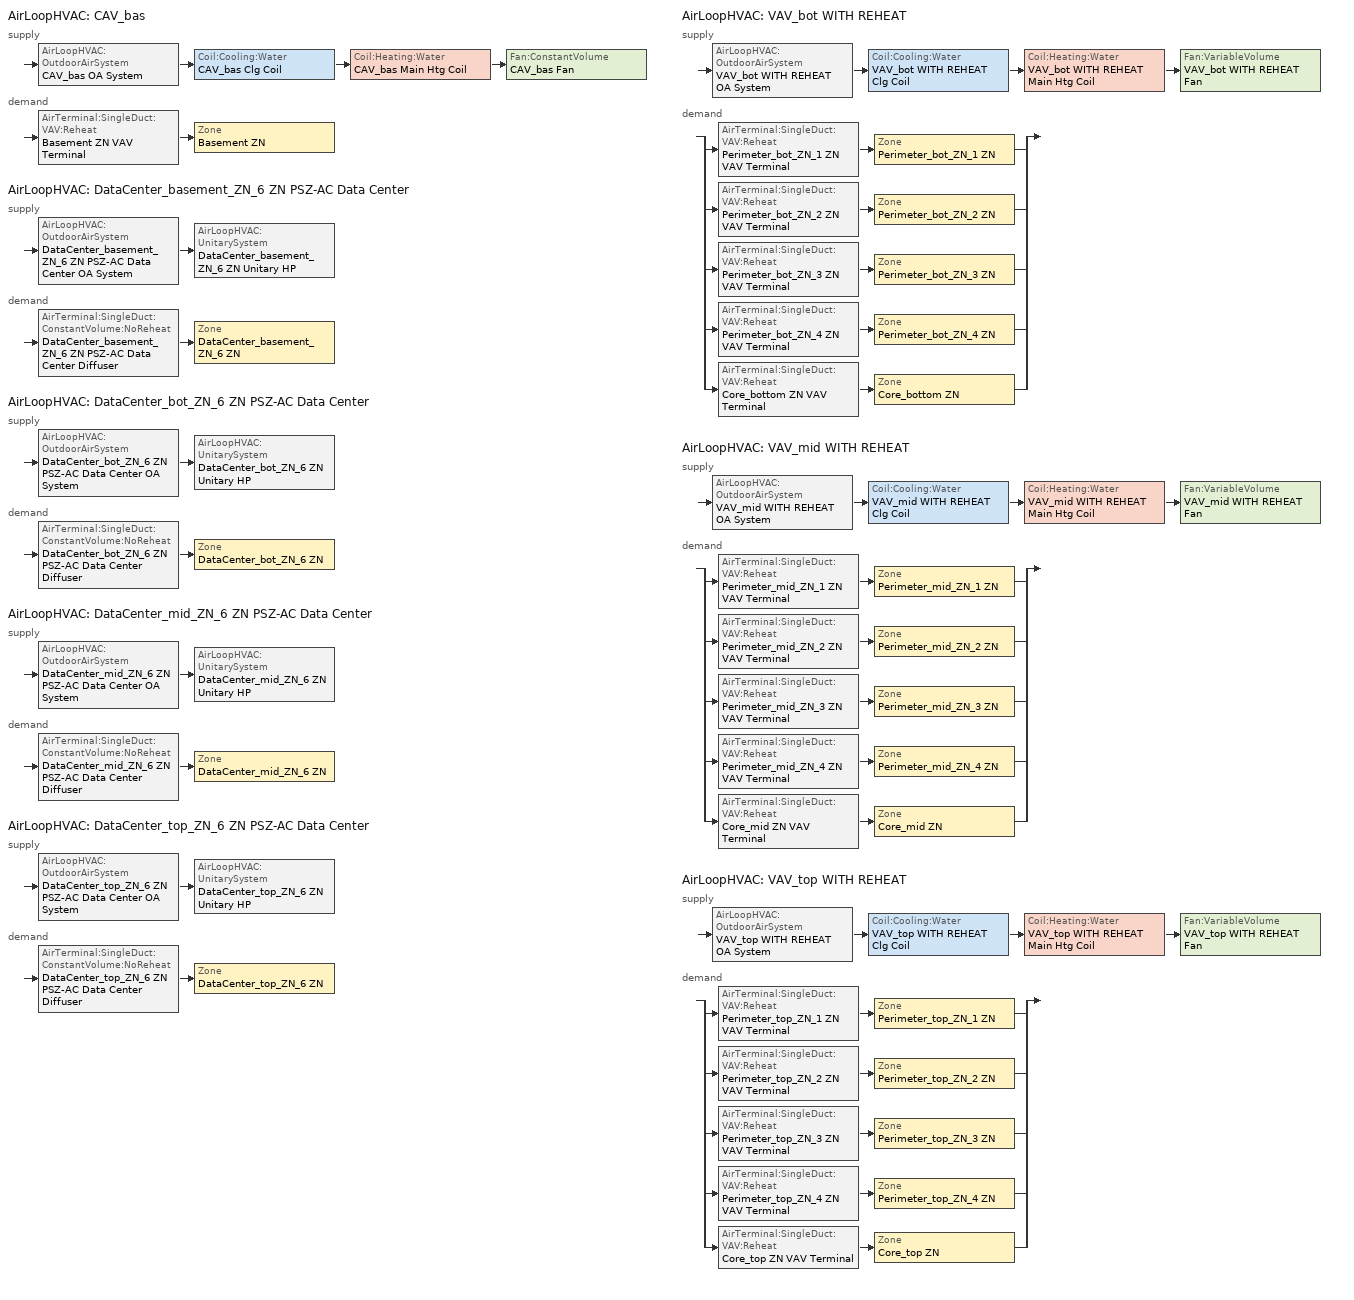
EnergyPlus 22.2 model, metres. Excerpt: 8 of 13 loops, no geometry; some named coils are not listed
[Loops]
AirLoopHVAC 'CAV_bas'
 supply: AirLoopHVAC:OutdoorAirSystem 'CAV_bas OA System' > Coil:Cooling:Water 'CAV_bas Clg Coil' > Coil:Heating:Water 'CAV_bas Main Htg Coil' > Fan:ConstantVolume 'CAV_bas Fan'
 demand: AirTerminal:SingleDuct:VAV:Reheat 'Basement ZN VAV Terminal' > Zone 'Basement ZN'
AirLoopHVAC 'DataCenter_basement_ZN_6 ZN PSZ-AC Data Center'
 supply: AirLoopHVAC:OutdoorAirSystem 'DataCenter_basement_ZN_6 ZN PSZ-AC Data Center OA System' > AirLoopHVAC:UnitarySystem 'DataCenter_basement_ZN_6 ZN Unitary HP'
 demand: AirTerminal:SingleDuct:ConstantVolume:NoReheat 'DataCenter_basement_ZN_6 ZN PSZ-AC Data Center Diffuser' > Zone 'DataCenter_basement_ZN_6 ZN'
AirLoopHVAC 'DataCenter_bot_ZN_6 ZN PSZ-AC Data Center'
 supply: AirLoopHVAC:OutdoorAirSystem 'DataCenter_bot_ZN_6 ZN PSZ-AC Data Center OA System' > AirLoopHVAC:UnitarySystem 'DataCenter_bot_ZN_6 ZN Unitary HP'
 demand: AirTerminal:SingleDuct:ConstantVolume:NoReheat 'DataCenter_bot_ZN_6 ZN PSZ-AC Data Center Diffuser' > Zone 'DataCenter_bot_ZN_6 ZN'
AirLoopHVAC 'DataCenter_mid_ZN_6 ZN PSZ-AC Data Center'
 supply: AirLoopHVAC:OutdoorAirSystem 'DataCenter_mid_ZN_6 ZN PSZ-AC Data Center OA System' > AirLoopHVAC:UnitarySystem 'DataCenter_mid_ZN_6 ZN Unitary HP'
 demand: AirTerminal:SingleDuct:ConstantVolume:NoReheat 'DataCenter_mid_ZN_6 ZN PSZ-AC Data Center Diffuser' > Zone 'DataCenter_mid_ZN_6 ZN'
AirLoopHVAC 'DataCenter_top_ZN_6 ZN PSZ-AC Data Center'
 supply: AirLoopHVAC:OutdoorAirSystem 'DataCenter_top_ZN_6 ZN PSZ-AC Data Center OA System' > AirLoopHVAC:UnitarySystem 'DataCenter_top_ZN_6 ZN Unitary HP'
 demand: AirTerminal:SingleDuct:ConstantVolume:NoReheat 'DataCenter_top_ZN_6 ZN PSZ-AC Data Center Diffuser' > Zone 'DataCenter_top_ZN_6 ZN'
AirLoopHVAC 'VAV_bot WITH REHEAT'
 supply: AirLoopHVAC:OutdoorAirSystem 'VAV_bot WITH REHEAT OA System' > Coil:Cooling:Water 'VAV_bot WITH REHEAT Clg Coil' > Coil:Heating:Water 'VAV_bot WITH REHEAT Main Htg Coil' > Fan:VariableVolume 'VAV_bot WITH REHEAT Fan'
 demand: split
  | AirTerminal:SingleDuct:VAV:Reheat 'Perimeter_bot_ZN_1 ZN VAV Terminal' > Zone 'Perimeter_bot_ZN_1 ZN'
  | AirTerminal:SingleDuct:VAV:Reheat 'Perimeter_bot_ZN_2 ZN VAV Terminal' > Zone 'Perimeter_bot_ZN_2 ZN'
  | AirTerminal:SingleDuct:VAV:Reheat 'Perimeter_bot_ZN_3 ZN VAV Terminal' > Zone 'Perimeter_bot_ZN_3 ZN'
  | AirTerminal:SingleDuct:VAV:Reheat 'Perimeter_bot_ZN_4 ZN VAV Terminal' > Zone 'Perimeter_bot_ZN_4 ZN'
  | AirTerminal:SingleDuct:VAV:Reheat 'Core_bottom ZN VAV Terminal' > Zone 'Core_bottom ZN'
AirLoopHVAC 'VAV_mid WITH REHEAT'
 supply: AirLoopHVAC:OutdoorAirSystem 'VAV_mid WITH REHEAT OA System' > Coil:Cooling:Water 'VAV_mid WITH REHEAT Clg Coil' > Coil:Heating:Water 'VAV_mid WITH REHEAT Main Htg Coil' > Fan:VariableVolume 'VAV_mid WITH REHEAT Fan'
 demand: split
  | AirTerminal:SingleDuct:VAV:Reheat 'Perimeter_mid_ZN_1 ZN VAV Terminal' > Zone 'Perimeter_mid_ZN_1 ZN'
  | AirTerminal:SingleDuct:VAV:Reheat 'Perimeter_mid_ZN_2 ZN VAV Terminal' > Zone 'Perimeter_mid_ZN_2 ZN'
  | AirTerminal:SingleDuct:VAV:Reheat 'Perimeter_mid_ZN_3 ZN VAV Terminal' > Zone 'Perimeter_mid_ZN_3 ZN'
  | AirTerminal:SingleDuct:VAV:Reheat 'Perimeter_mid_ZN_4 ZN VAV Terminal' > Zone 'Perimeter_mid_ZN_4 ZN'
  | AirTerminal:SingleDuct:VAV:Reheat 'Core_mid ZN VAV Terminal' > Zone 'Core_mid ZN'
AirLoopHVAC 'VAV_top WITH REHEAT'
 supply: AirLoopHVAC:OutdoorAirSystem 'VAV_top WITH REHEAT OA System' > Coil:Cooling:Water 'VAV_top WITH REHEAT Clg Coil' > Coil:Heating:Water 'VAV_top WITH REHEAT Main Htg Coil' > Fan:VariableVolume 'VAV_top WITH REHEAT Fan'
 demand: split
  | AirTerminal:SingleDuct:VAV:Reheat 'Perimeter_top_ZN_1 ZN VAV Terminal' > Zone 'Perimeter_top_ZN_1 ZN'
  | AirTerminal:SingleDuct:VAV:Reheat 'Perimeter_top_ZN_2 ZN VAV Terminal' > Zone 'Perimeter_top_ZN_2 ZN'
  | AirTerminal:SingleDuct:VAV:Reheat 'Perimeter_top_ZN_3 ZN VAV Terminal' > Zone 'Perimeter_top_ZN_3 ZN'
  | AirTerminal:SingleDuct:VAV:Reheat 'Perimeter_top_ZN_4 ZN VAV Terminal' > Zone 'Perimeter_top_ZN_4 ZN'
  | AirTerminal:SingleDuct:VAV:Reheat 'Core_top ZN VAV Terminal' > Zone 'Core_top ZN'
[DesignSpecification:OutdoorAir] Outdoor Air Method=Sum; Outdoor Air Flow per Person {m3/s-person}=0; Outdoor Air Flow per Zone {m3/s}=0; Outdoor Air Flow Air Changes per Hour {1/hr}=0
Name | Outdoor Air Flow per Zone Floor Area {m3/s-m2}
Office WholeBuilding - Lg Office Ventilation | 0.000508
Office OfficeLarge Main Data Center Ventilation; Office OfficeLarge Data Center Ventilation | 0
[DesignSpecification:ZoneAirDistribution] Minimum Zone Ventilation Efficiency=0.6
Core_bottom ZN Design Spec Zone Air Dist; Core_mid ZN Design Spec Zone Air Dist; Core_top ZN Design Spec Zone Air Dist; Perimeter_bot_ZN_1 ZN Design Spec Zone Air Dist; Perimeter_bot_ZN_2 ZN Design Spec Zone Air Dist; Perimeter_bot_ZN_3 ZN Design Spec Zone Air Dist; Perimeter_bot_ZN_4 ZN Design Spec Zone Air Dist; Perimeter_mid_ZN_1 ZN Design Spec Zone Air Dist; Perimeter_mid_ZN_2 ZN Design Spec Zone Air Dist; Perimeter_mid_ZN_3 ZN Design Spec Zone Air Dist; Perimeter_mid_ZN_4 ZN Design Spec Zone Air Dist; Perimeter_top_ZN_1 ZN Design Spec Zone Air Dist; Perimeter_top_ZN_2 ZN Design Spec Zone Air Dist; Perimeter_top_ZN_3 ZN Design Spec Zone Air Dist; Perimeter_top_ZN_4 ZN Design Spec Zone Air Dist
[Sizing:Zone] Zone Cooling Design Supply Air Temperature Input Method=SupplyAirTemperature; Zone Cooling Design Supply Air Temperature {C}=12.7778; Zone Cooling Design Supply Air Temperature Difference {deltaC}=11.11; Zone Heating Design Supply Air Temperature Input Method=SupplyAirTemperature; Zone Heating Design Supply Air Temperature Difference {deltaC}=11.11; Zone Cooling Design Supply Air Humidity Ratio {kgWater/kgDryAir}=0.0085; Zone Heating Design Supply Air Humidity Ratio {kgWater/kgDryAir}=0.008; Cooling Design Air Flow Rate {m3/s}=0; Cooling Minimum Air Flow per Zone Floor Area {m3/s-m2}=0.000762; Cooling Minimum Air Flow {m3/s}=0; Cooling Minimum Air Flow Fraction=0; Heating Design Air Flow Method=DesignDay; Heating Design Air Flow Rate {m3/s}=0; Heating Maximum Air Flow per Zone Floor Area {m3/s-m2}=0.002032; Heating Maximum Air Flow {m3/s}=0.141576; Heating Maximum Air Flow Fraction=0.3; Account for Dedicated Outdoor Air System=No; Zone Load Sizing Method=Sensible Load Only No Latent Load; Zone Latent Cooling Design Supply Air Humidity Ratio Input Method=HumidityRatioDifference; Zone Cooling Design Supply Air Humidity Ratio Difference {kgWater/kgDryAir}=0.005; Zone Latent Heating Design Supply Air Humidity Ratio Input Method=HumidityRatioDifference; Zone Humidification Design Supply Air Humidity Ratio Difference {kgWater/kgDryAir}=0.005
Name | Zone Heating Design Supply Air Temperature {C} | Design Specification Outdoor Air Object | Cooling Design Air Flow Method | Design Specification Zone Air Distribution Object
Basement ZN | 50 | Office WholeBuilding - Lg Office Ventilation | DesignDayWithLimit
Core_bottom ZN | 40 | Office WholeBuilding - Lg Office Ventilation | DesignDayWithLimit | Core_bottom ZN Design Spec Zone Air Dist
Core_mid ZN | 40 | Office WholeBuilding - Lg Office Ventilation | DesignDayWithLimit | Core_mid ZN Design Spec Zone Air Dist
Core_top ZN | 40 | Office WholeBuilding - Lg Office Ventilation | DesignDayWithLimit | Core_top ZN Design Spec Zone Air Dist
DataCenter_basement_ZN_6 ZN | 40 | Office OfficeLarge Main Data Center Ventilation | DesignDay
DataCenter_bot_ZN_6 ZN; DataCenter_mid_ZN_6 ZN; DataCenter_top_ZN_6 ZN | 40 | Office OfficeLarge Data Center Ventilation | DesignDay
Perimeter_bot_ZN_1 ZN | 40 | Office WholeBuilding - Lg Office Ventilation | DesignDayWithLimit | Perimeter_bot_ZN_1 ZN Design Spec Zone Air Dist
Perimeter_bot_ZN_2 ZN | 40 | Office WholeBuilding - Lg Office Ventilation | DesignDayWithLimit | Perimeter_bot_ZN_2 ZN Design Spec Zone Air Dist
Perimeter_bot_ZN_3 ZN | 40 | Office WholeBuilding - Lg Office Ventilation | DesignDayWithLimit | Perimeter_bot_ZN_3 ZN Design Spec Zone Air Dist
Perimeter_bot_ZN_4 ZN | 40 | Office WholeBuilding - Lg Office Ventilation | DesignDayWithLimit | Perimeter_bot_ZN_4 ZN Design Spec Zone Air Dist
Perimeter_mid_ZN_1 ZN | 40 | Office WholeBuilding - Lg Office Ventilation | DesignDayWithLimit | Perimeter_mid_ZN_1 ZN Design Spec Zone Air Dist
Perimeter_mid_ZN_2 ZN | 40 | Office WholeBuilding - Lg Office Ventilation | DesignDayWithLimit | Perimeter_mid_ZN_2 ZN Design Spec Zone Air Dist
Perimeter_mid_ZN_3 ZN | 40 | Office WholeBuilding - Lg Office Ventilation | DesignDayWithLimit | Perimeter_mid_ZN_3 ZN Design Spec Zone Air Dist
Perimeter_mid_ZN_4 ZN | 40 | Office WholeBuilding - Lg Office Ventilation | DesignDayWithLimit | Perimeter_mid_ZN_4 ZN Design Spec Zone Air Dist
Perimeter_top_ZN_1 ZN | 40 | Office WholeBuilding - Lg Office Ventilation | DesignDayWithLimit | Perimeter_top_ZN_1 ZN Design Spec Zone Air Dist
Perimeter_top_ZN_2 ZN | 40 | Office WholeBuilding - Lg Office Ventilation | DesignDayWithLimit | Perimeter_top_ZN_2 ZN Design Spec Zone Air Dist
Perimeter_top_ZN_3 ZN | 40 | Office WholeBuilding - Lg Office Ventilation | DesignDayWithLimit | Perimeter_top_ZN_3 ZN Design Spec Zone Air Dist
Perimeter_top_ZN_4 ZN | 40 | Office WholeBuilding - Lg Office Ventilation | DesignDayWithLimit | Perimeter_top_ZN_4 ZN Design Spec Zone Air Dist
[Sizing:System] Type of Load to Size On=Sensible; Preheat Design Temperature {C}=7.22222; Preheat Design Humidity Ratio {kgWater/kgDryAir}=0.008; Precool Design Temperature {C}=12.7778; Precool Design Humidity Ratio {kgWater/kgDryAir}=0.008; Central Cooling Design Supply Air Temperature {C}=12.7778; Type of Zone Sum to Use=Coincident; 100% Outdoor Air in Cooling=No; 100% Outdoor Air in Heating=No; Central Cooling Design Supply Air Humidity Ratio {kgWater/kgDryAir}=0.0085; Central Heating Design Supply Air Humidity Ratio {kgWater/kgDryAir}=0.008; Cooling Supply Air Flow Rate Method=DesignDay; Cooling Supply Air Flow Rate {m3/s}=0; Cooling Supply Air Flow Rate Per Floor Area {m3/s-m2}=0.00996765; Cooling Fraction of Autosized Cooling Supply Air Flow Rate=1; Cooling Supply Air Flow Rate Per Unit Cooling Capacity {m3/s-W}=3.94755e-05; Heating Supply Air Flow Rate Method=DesignDay; Heating Supply Air Flow Rate {m3/s}=0; Heating Supply Air Flow Rate Per Floor Area {m3/s-m2}=0.00996765; Heating Fraction of Autosized Heating Supply Air Flow Rate=1; Heating Fraction of Autosized Cooling Supply Air Flow Rate=1; Heating Supply Air Flow Rate Per Unit Heating Capacity {m3/s-W}=3.15882e-05; System Outdoor Air Method=ZoneSum; Zone Maximum Outdoor Air Fraction=1; Cooling Design Capacity Method=CoolingDesignCapacity; Cooling Design Capacity {W}=Autosize; Cooling Design Capacity Per Floor Area {W/m2}=234.7; Fraction of Autosized Cooling Design Capacity=1; Heating Design Capacity Method=HeatingDesignCapacity; Heating Design Capacity {W}=Autosize; Heating Design Capacity Per Floor Area {W/m2}=157; Fraction of Autosized Heating Design Capacity=1; Central Cooling Capacity Control Method=OnOff; Occupant Diversity=Autosize
Name | Design Outdoor Air Flow Rate {m3/s} | Central Heating Maximum System Air Flow Ratio | Central Heating Design Supply Air Temperature {C}
CAV_bas | Autosize | 1 | 16.6667
DataCenter_basement_ZN_6 ZN PSZ-AC Data Center; DataCenter_bot_ZN_6 ZN PSZ-AC Data Center; DataCenter_mid_ZN_6 ZN PSZ-AC Data Center; DataCenter_top_ZN_6 ZN PSZ-AC Data Center | Autosize | 1 | 40
VAV_bot WITH REHEAT; VAV_top WITH REHEAT | 2.98611 | 0.3 | 12.7778
VAV_mid WITH REHEAT | 29.8611 | 0.3 | 12.7778
[ZoneControl:Thermostat] Temperature Difference Between Cutout And Setpoint {deltaC}=0
Name | Zone or ZoneList | Control Type Schedule | Control 1
Basement ZN Thermostat | Basement ZN | Basement ZN Thermostat Schedule | Office WholeBuilding - Lg Office Thermostat 1
Core_bottom ZN Thermostat | Core_bottom ZN | Core_bottom ZN Thermostat Schedule | Office WholeBuilding - Lg Office Thermostat 2
Core_mid ZN Thermostat | Core_mid ZN | Core_mid ZN Thermostat Schedule | Office WholeBuilding - Lg Office Thermostat 3
Core_top ZN Thermostat | Core_top ZN | Core_top ZN Thermostat Schedule | Office WholeBuilding - Lg Office Thermostat 4
DataCenter_basement_ZN_6 ZN Thermostat | DataCenter_basement_ZN_6 ZN | DataCenter_basement_ZN_6 ZN Thermostat Schedule | Office OfficeLarge Main Data Center Thermostat 1
DataCenter_bot_ZN_6 ZN Thermostat | DataCenter_bot_ZN_6 ZN | DataCenter_bot_ZN_6 ZN Thermostat Schedule | Office OfficeLarge Data Center Thermostat 1
DataCenter_mid_ZN_6 ZN Thermostat | DataCenter_mid_ZN_6 ZN | DataCenter_mid_ZN_6 ZN Thermostat Schedule | Office OfficeLarge Data Center Thermostat 2
DataCenter_top_ZN_6 ZN Thermostat | DataCenter_top_ZN_6 ZN | DataCenter_top_ZN_6 ZN Thermostat Schedule | Office OfficeLarge Data Center Thermostat 3
Perimeter_bot_ZN_1 ZN Thermostat | Perimeter_bot_ZN_1 ZN | Perimeter_bot_ZN_1 ZN Thermostat Schedule | Office WholeBuilding - Lg Office Thermostat 5
Perimeter_bot_ZN_2 ZN Thermostat | Perimeter_bot_ZN_2 ZN | Perimeter_bot_ZN_2 ZN Thermostat Schedule | Office WholeBuilding - Lg Office Thermostat 6
Perimeter_bot_ZN_3 ZN Thermostat | Perimeter_bot_ZN_3 ZN | Perimeter_bot_ZN_3 ZN Thermostat Schedule | Office WholeBuilding - Lg Office Thermostat 7
Perimeter_bot_ZN_4 ZN Thermostat | Perimeter_bot_ZN_4 ZN | Perimeter_bot_ZN_4 ZN Thermostat Schedule | Office WholeBuilding - Lg Office Thermostat 8
Perimeter_mid_ZN_1 ZN Thermostat | Perimeter_mid_ZN_1 ZN | Perimeter_mid_ZN_1 ZN Thermostat Schedule | Office WholeBuilding - Lg Office Thermostat 9
Perimeter_mid_ZN_2 ZN Thermostat | Perimeter_mid_ZN_2 ZN | Perimeter_mid_ZN_2 ZN Thermostat Schedule | Office WholeBuilding - Lg Office Thermostat 10
Perimeter_mid_ZN_3 ZN Thermostat | Perimeter_mid_ZN_3 ZN | Perimeter_mid_ZN_3 ZN Thermostat Schedule | Office WholeBuilding - Lg Office Thermostat 11
Perimeter_mid_ZN_4 ZN Thermostat | Perimeter_mid_ZN_4 ZN | Perimeter_mid_ZN_4 ZN Thermostat Schedule | Office WholeBuilding - Lg Office Thermostat 12
Perimeter_top_ZN_1 ZN Thermostat | Perimeter_top_ZN_1 ZN | Perimeter_top_ZN_1 ZN Thermostat Schedule | Office WholeBuilding - Lg Office Thermostat 13
Perimeter_top_ZN_2 ZN Thermostat | Perimeter_top_ZN_2 ZN | Perimeter_top_ZN_2 ZN Thermostat Schedule | Office WholeBuilding - Lg Office Thermostat 14
Perimeter_top_ZN_3 ZN Thermostat | Perimeter_top_ZN_3 ZN | Perimeter_top_ZN_3 ZN Thermostat Schedule | Office WholeBuilding - Lg Office Thermostat 15
Perimeter_top_ZN_4 ZN Thermostat | Perimeter_top_ZN_4 ZN | Perimeter_top_ZN_4 ZN Thermostat Schedule | Office WholeBuilding - Lg Office Thermostat 16
[ThermostatSetpoint:DualSetpoint]
Name | Heating Setpoint Temperature Schedule | Cooling Setpoint Temperature Schedule
Office WholeBuilding - Lg Office Thermostat 1; Office WholeBuilding - Lg Office Thermostat 2; Office WholeBuilding - Lg Office Thermostat 3; Office WholeBuilding - Lg Office Thermostat 4; Office WholeBuilding - Lg Office Thermostat 5; Office WholeBuilding - Lg Office Thermostat 6; Office WholeBuilding - Lg Office Thermostat 7; Office WholeBuilding - Lg Office Thermostat 8; Office WholeBuilding - Lg Office Thermostat 9; Office WholeBuilding - Lg Office Thermostat 10; Office WholeBuilding - Lg Office Thermostat 11; Office WholeBuilding - Lg Office Thermostat 12; Office WholeBuilding - Lg Office Thermostat 13; Office WholeBuilding - Lg Office Thermostat 14; Office WholeBuilding - Lg Office Thermostat 15; Office WholeBuilding - Lg Office Thermostat 16 | OfficeLarge HTGSETP_SCH_YES_OPTIMUM | OfficeLarge CLGSETP_SCH_NO_SETBACK
Office OfficeLarge Main Data Center Thermostat 1; Office OfficeLarge Data Center Thermostat 1; Office OfficeLarge Data Center Thermostat 2; Office OfficeLarge Data Center Thermostat 3 | OfficeLarge HTGSETP_DC_SCH | OfficeLarge CLGSETP_DC_SCH
[AirTerminal:SingleDuct:ConstantVolume:NoReheat] Availability Schedule=Always On Discrete; Maximum Air Flow Rate {m3/s}=AutoSize
DataCenter_basement_ZN_6 ZN PSZ-AC Data Center Diffuser; DataCenter_bot_ZN_6 ZN PSZ-AC Data Center Diffuser; DataCenter_mid_ZN_6 ZN PSZ-AC Data Center Diffuser; DataCenter_top_ZN_6 ZN PSZ-AC Data Center Diffuser
[AirTerminal:SingleDuct:VAV:Reheat] Availability Schedule=Always On Discrete; Maximum Air Flow Rate {m3/s}=Autosize; Zone Minimum Air Flow Input Method=Constant; Fixed Minimum Air Flow Rate {m3/s}=0; Maximum Hot Water or Steam Flow Rate {m3/s}=Autosize; Minimum Hot Water or Steam Flow Rate {m3/s}=0; Convergence Tolerance=0.001; Damper Heating Action=Normal; Maximum Flow Fraction During Reheat=0.5
Name | Constant Minimum Air Flow Fraction | Reheat Coil | Maximum Flow per Zone Floor Area During Reheat {m3/s-m2} | Maximum Reheat Air Temperature {C}
Basement ZN VAV Terminal | 0.3 | Basement ZN Reheat Coil | 0 | 50
Core_bottom ZN VAV Terminal | 0.343153 | Core_bottom ZN Reheat Coil | Autocalculate | 40
Core_mid ZN VAV Terminal | 0.376898 | Core_mid ZN Reheat Coil | Autocalculate | 40
Core_top ZN VAV Terminal | 0.376194 | Core_top ZN Reheat Coil | Autocalculate | 40
Perimeter_bot_ZN_1 ZN VAV Terminal | 0.3 | Perimeter_bot_ZN_1 ZN Reheat Coil | Autocalculate | 40
Perimeter_bot_ZN_2 ZN VAV Terminal | 0.3 | Perimeter_bot_ZN_2 ZN Reheat Coil | Autocalculate | 40
Perimeter_bot_ZN_3 ZN VAV Terminal | 0.3 | Perimeter_bot_ZN_3 ZN Reheat Coil | Autocalculate | 40
Perimeter_bot_ZN_4 ZN VAV Terminal | 0.3 | Perimeter_bot_ZN_4 ZN Reheat Coil | Autocalculate | 40
Perimeter_mid_ZN_1 ZN VAV Terminal | 0.3 | Perimeter_mid_ZN_1 ZN Reheat Coil | Autocalculate | 40
Perimeter_mid_ZN_2 ZN VAV Terminal | 0.3 | Perimeter_mid_ZN_2 ZN Reheat Coil | Autocalculate | 40
Perimeter_mid_ZN_3 ZN VAV Terminal | 0.3 | Perimeter_mid_ZN_3 ZN Reheat Coil | Autocalculate | 40
Perimeter_mid_ZN_4 ZN VAV Terminal | 0.3 | Perimeter_mid_ZN_4 ZN Reheat Coil | Autocalculate | 40
Perimeter_top_ZN_1 ZN VAV Terminal | 0.3 | Perimeter_top_ZN_1 ZN Reheat Coil | Autocalculate | 40
Perimeter_top_ZN_2 ZN VAV Terminal | 0.3 | Perimeter_top_ZN_2 ZN Reheat Coil | Autocalculate | 40
Perimeter_top_ZN_3 ZN VAV Terminal | 0.3 | Perimeter_top_ZN_3 ZN Reheat Coil | Autocalculate | 40
Perimeter_top_ZN_4 ZN VAV Terminal | 0.3 | Perimeter_top_ZN_4 ZN Reheat Coil | Autocalculate | 40
[Zone equipment]
Basement ZN: Basement ZN VAV Terminal
Core_bottom ZN: Core_bottom ZN VAV Terminal
Core_mid ZN: Core_mid ZN VAV Terminal
Core_top ZN: Core_top ZN VAV Terminal
DataCenter_basement_ZN_6 ZN: DataCenter_basement_ZN_6 ZN PSZ-AC Data Center Diffuser
DataCenter_bot_ZN_6 ZN: DataCenter_bot_ZN_6 ZN PSZ-AC Data Center Diffuser
DataCenter_mid_ZN_6 ZN: DataCenter_mid_ZN_6 ZN PSZ-AC Data Center Diffuser
DataCenter_top_ZN_6 ZN: DataCenter_top_ZN_6 ZN PSZ-AC Data Center Diffuser
Perimeter_bot_ZN_1 ZN: Perimeter_bot_ZN_1 ZN VAV Terminal
Perimeter_bot_ZN_2 ZN: Perimeter_bot_ZN_2 ZN VAV Terminal
Perimeter_bot_ZN_3 ZN: Perimeter_bot_ZN_3 ZN VAV Terminal
Perimeter_bot_ZN_4 ZN: Perimeter_bot_ZN_4 ZN VAV Terminal
Perimeter_mid_ZN_1 ZN: Perimeter_mid_ZN_1 ZN VAV Terminal
Perimeter_mid_ZN_2 ZN: Perimeter_mid_ZN_2 ZN VAV Terminal
Perimeter_mid_ZN_3 ZN: Perimeter_mid_ZN_3 ZN VAV Terminal
Perimeter_mid_ZN_4 ZN: Perimeter_mid_ZN_4 ZN VAV Terminal
Perimeter_top_ZN_1 ZN: Perimeter_top_ZN_1 ZN VAV Terminal
Perimeter_top_ZN_2 ZN: Perimeter_top_ZN_2 ZN VAV Terminal
Perimeter_top_ZN_3 ZN: Perimeter_top_ZN_3 ZN VAV Terminal
Perimeter_top_ZN_4 ZN: Perimeter_top_ZN_4 ZN VAV Terminal
[Fan:ConstantVolume]
CAV_bas Fan: Availability Schedule=OfficeLarge HVACOperationSchd; Fan Total Efficiency=0.56875; Pressure Rise {Pa}=622.722; Maximum Flow Rate {m3/s}=AutoSize; Motor Efficiency=0.875; Motor In Airstream Fraction=1
[Fan:VariableVolume] Availability Schedule=OfficeLarge HVACOperationSchd; Pressure Rise {Pa}=1389.92; Maximum Flow Rate {m3/s}=AutoSize; Fan Power Minimum Flow Rate Input Method=Fraction; Fan Power Minimum Flow Fraction=0.25; Fan Power Minimum Air Flow Rate {m3/s}=0; Motor In Airstream Fraction=1; Fan Power Coefficient 1=0.04076; Fan Power Coefficient 2=0.0881; Fan Power Coefficient 3=-0.0729; Fan Power Coefficient 4=0.9437; Fan Power Coefficient 5=0
Name | Fan Total Efficiency | Motor Efficiency
VAV_bot WITH REHEAT Fan; VAV_top WITH REHEAT Fan | 0.6045 | 0.93
VAV_mid WITH REHEAT Fan | 0.6175 | 0.95
[Fan:OnOff] Availability Schedule=Always On Discrete; Maximum Flow Rate {m3/s}=Autosize; Motor In Airstream Fraction=1
Name | Fan Total Efficiency | Pressure Rise {Pa} | Motor Efficiency | Fan Power Ratio Function of Speed Ratio Curve | Fan Efficiency Ratio Function of Speed Ratio Curve
DataCenter_basement_ZN_6 ZN PSZ-AC Data Center Fan | 0.6045 | 1018.77 | 0.93 | Fan On Off Power Curve | Fan On Off Efficiency Curve
DataCenter_bot_ZN_6 ZN PSZ-AC Data Center Fan | 0.53625 | 622.722 | 0.825 | Fan On Off Power Curve 1 | Fan On Off Efficiency Curve 1
DataCenter_mid_ZN_6 ZN PSZ-AC Data Center Fan | 0.58175 | 1110.94 | 0.895 | Fan On Off Power Curve 2 | Fan On Off Efficiency Curve 2
DataCenter_top_ZN_6 ZN PSZ-AC Data Center Fan | 0.53625 | 622.722 | 0.825 | Fan On Off Power Curve 3 | Fan On Off Efficiency Curve 3
[Coil:Cooling:Water] Availability Schedule=Always On Discrete; Design Water Flow Rate {m3/s}=Autosize; Design Air Flow Rate {m3/s}=Autosize; Design Inlet Water Temperature {C}=Autosize; Design Inlet Air Temperature {C}=Autosize; Design Outlet Air Temperature {C}=Autosize; Design Inlet Air Humidity Ratio {kgWater/kgDryAir}=Autosize; Design Outlet Air Humidity Ratio {kgWater/kgDryAir}=Autosize; Type of Analysis=SimpleAnalysis; Heat Exchanger Configuration=CrossFlow
CAV_bas Clg Coil; VAV_bot WITH REHEAT Clg Coil; VAV_mid WITH REHEAT Clg Coil; VAV_top WITH REHEAT Clg Coil
[Coil:Heating:Water] Availability Schedule=Always On Discrete; U-Factor Times Area Value {W/K}=Autosize; Maximum Water Flow Rate {m3/s}=Autosize; Performance Input Method=UFactorTimesAreaAndDesignWaterFlowRate; Rated Capacity {W}=Autosize; Rated Inlet Water Temperature {C}=82.2222; Rated Inlet Air Temperature {C}=7.22222; Rated Outlet Water Temperature {C}=71.1111; Rated Ratio for Air and Water Convection=0.5
Name | Rated Outlet Air Temperature {C}
CAV_bas Main Htg Coil | 16.6667
VAV_bot WITH REHEAT Main Htg Coil; VAV_mid WITH REHEAT Main Htg Coil; VAV_top WITH REHEAT Main Htg Coil | 12.7778
[Coil:Heating:Electric] Availability Schedule=Always On Discrete; Efficiency=1; Nominal Capacity {W}=Autosize
DataCenter_basement_ZN_6 ZN PSZ-AC Data Center Electric Backup Htg Coil; DataCenter_bot_ZN_6 ZN PSZ-AC Data Center Electric Backup Htg Coil; DataCenter_mid_ZN_6 ZN PSZ-AC Data Center Electric Backup Htg Coil; DataCenter_top_ZN_6 ZN PSZ-AC Data Center Electric Backup Htg Coil
[AirLoopHVAC:UnitarySystem] Control Type=Load; Dehumidification Control Type=None; Fan Placement=BlowThrough; Supply Air Fan Operating Mode Schedule=Always On Discrete; DX Heating Coil Sizing Ratio=1; Use DOAS DX Cooling Coil=No; Minimum Supply Air Temperature {C}=2; Latent Load Control=SensibleOnlyLoadControl; Cooling Supply Air Flow Rate {m3/s}=Autosize; Heating Supply Air Flow Rate {m3/s}=Autosize; No Load Supply Air Flow Rate {m3/s}=Autosize; Maximum Supply Air Temperature {C}=80; Maximum Outdoor Dry-Bulb Temperature for Supplemental Heater Operation {C}=4.44444; Maximum Cycling Rate {cycles/hr}=2.5; Heat Pump Time Constant {s}=60; Fraction of On-Cycle Power Use=0.01; Heat Pump Fan Delay Time {s}=60; Ancillary On-Cycle Electric Power {W}=0; Ancillary Off-Cycle Electric Power {W}=0
Name | Controlling Zone or Thermostat Location | Supply Fan | Heating Coil | Cooling Coil | Supplemental Heating Coil
DataCenter_basement_ZN_6 ZN Unitary HP | DataCenter_basement_ZN_6 ZN | DataCenter_basement_ZN_6 ZN PSZ-AC Data Center Fan | DataCenter_basement_ZN_6 ZN PSZ-AC Data Center Water-to-Air HP Htg Coil 1193 Clg kBtu/hr 4.2COPH | DataCenter_basement_ZN_6 ZN PSZ-AC Data Center Water-to-Air HP Clg Coil | DataCenter_basement_ZN_6 ZN PSZ-AC Data Center Electric Backup Htg Coil
DataCenter_bot_ZN_6 ZN Unitary HP | DataCenter_bot_ZN_6 ZN | DataCenter_bot_ZN_6 ZN PSZ-AC Data Center Fan | DataCenter_bot_ZN_6 ZN PSZ-AC Data Center Water-to-Air HP Htg Coil 28 Clg kBtu/hr 4.2COPH | DataCenter_bot_ZN_6 ZN PSZ-AC Data Center Water-to-Air HP Clg Coil 28kBtu/hr 12.0EER | DataCenter_bot_ZN_6 ZN PSZ-AC Data Center Electric Backup Htg Coil
DataCenter_mid_ZN_6 ZN Unitary HP | DataCenter_mid_ZN_6 ZN | DataCenter_mid_ZN_6 ZN PSZ-AC Data Center Fan | DataCenter_mid_ZN_6 ZN PSZ-AC Data Center Water-to-Air HP Htg Coil 245 Clg kBtu/hr 4.2COPH | DataCenter_mid_ZN_6 ZN PSZ-AC Data Center Water-to-Air HP Clg Coil | DataCenter_mid_ZN_6 ZN PSZ-AC Data Center Electric Backup Htg Coil
DataCenter_top_ZN_6 ZN Unitary HP | DataCenter_top_ZN_6 ZN | DataCenter_top_ZN_6 ZN PSZ-AC Data Center Fan | DataCenter_top_ZN_6 ZN PSZ-AC Data Center Water-to-Air HP Htg Coil 25 Clg kBtu/hr 4.2COPH | DataCenter_top_ZN_6 ZN PSZ-AC Data Center Water-to-Air HP Clg Coil 25kBtu/hr 12.0EER | DataCenter_top_ZN_6 ZN PSZ-AC Data Center Electric Backup Htg Coil
[Controller:WaterCoil] Control Variable=Temperature; Actuator Variable=Flow; Maximum Actuated Flow {m3/s}=Autosize; Minimum Actuated Flow {m3/s}=0
Name | Action | Controller Convergence Tolerance {deltaC}
CAV_bas Clg Coil Controller; VAV_bot WITH REHEAT Clg Coil Controller; VAV_mid WITH REHEAT Clg Coil Controller; VAV_top WITH REHEAT Clg Coil Controller | Reverse | Autosize
CAV_bas Main Htg Coil Controller; VAV_bot WITH REHEAT Main Htg Coil Controller; VAV_mid WITH REHEAT Main Htg Coil Controller; VAV_top WITH REHEAT Main Htg Coil Controller | Normal | 0.0001
[Controller:OutdoorAir] Minimum Outdoor Air Flow Rate {m3/s}=Autosize; Maximum Outdoor Air Flow Rate {m3/s}=Autosize; Economizer Control Type=NoEconomizer; Economizer Control Action Type=ModulateFlow; Economizer Maximum Limit Enthalpy {J/kg}=64000; Minimum Limit Type=FixedMinimum; Minimum Outdoor Air Schedule=Always On Discrete; High Humidity Control=No; Control High Indoor Humidity Based on Outdoor Humidity Ratio=Yes; Heat Recovery Bypass Control Type=BypassWhenWithinEconomizerLimits
Name | Economizer Maximum Limit Dry-Bulb Temperature {C} | Lockout Type | Minimum Fraction of Outdoor Air Schedule | Mechanical Ventilation Controller
CAV_bas OA Controller | 12.7778 | LockoutWithHeating | OfficeLarge MinOA_MotorizedDamper_Sched | CAV_bas Vent Controller
DataCenter_basement_ZN_6 ZN PSZ-AC Data Center OA System Controller | 28 | LockoutWithCompressor |  | Controller Mechanical Ventilation 1
DataCenter_bot_ZN_6 ZN PSZ-AC Data Center OA System Controller | 28 | LockoutWithCompressor |  | Controller Mechanical Ventilation 2
DataCenter_mid_ZN_6 ZN PSZ-AC Data Center OA System Controller | 28 | LockoutWithCompressor |  | Controller Mechanical Ventilation 3
DataCenter_top_ZN_6 ZN PSZ-AC Data Center OA System Controller | 28 | LockoutWithCompressor |  | Controller Mechanical Ventilation 4
VAV_bot WITH REHEAT OA Controller | 12.7778 | LockoutWithHeating |  | VAV_bot WITH REHEAT Vent Controller
VAV_mid WITH REHEAT OA Controller | 12.7778 | LockoutWithHeating |  | VAV_mid WITH REHEAT Vent Controller
VAV_top WITH REHEAT OA Controller | 12.7778 | LockoutWithHeating |  | VAV_top WITH REHEAT Vent Controller
[Controller:MechanicalVentilation] Availability Schedule=Always On Discrete; Demand Controlled Ventilation=No; System Outdoor Air Method=ZoneSum
Name | Zone or ZoneList 1 | Design Specification Outdoor Air Object Name 1 | Design Specification Zone Air Distribution Object Name 1 | Zone or ZoneList 2 | Design Specification Outdoor Air Object Name 2 | Design Specification Zone Air Distribution Object Name 2 | Zone or ZoneList 3 | Design Specification Outdoor Air Object Name 3 | Design Specification Zone Air Distribution Object Name 3 | Zone or ZoneList 4 | Design Specification Outdoor Air Object Name 4 | Design Specification Zone Air Distribution Object Name 4 | Zone or ZoneList 5 | Design Specification Outdoor Air Object Name 5 | Design Specification Zone Air Distribution Object Name 5
CAV_bas Vent Controller | Basement ZN | Office WholeBuilding - Lg Office Ventilation
VAV_bot WITH REHEAT Vent Controller | Core_bottom ZN | Office WholeBuilding - Lg Office Ventilation | Core_bottom ZN Design Spec Zone Air Dist | Perimeter_bot_ZN_1 ZN | Office WholeBuilding - Lg Office Ventilation | Perimeter_bot_ZN_1 ZN Design Spec Zone Air Dist | Perimeter_bot_ZN_2 ZN | Office WholeBuilding - Lg Office Ventilation | Perimeter_bot_ZN_2 ZN Design Spec Zone Air Dist | Perimeter_bot_ZN_3 ZN | Office WholeBuilding - Lg Office Ventilation | Perimeter_bot_ZN_3 ZN Design Spec Zone Air Dist | Perimeter_bot_ZN_4 ZN | Office WholeBuilding - Lg Office Ventilation | Perimeter_bot_ZN_4 ZN Design Spec Zone Air Dist
VAV_mid WITH REHEAT Vent Controller | Core_mid ZN | Office WholeBuilding - Lg Office Ventilation | Core_mid ZN Design Spec Zone Air Dist | Perimeter_mid_ZN_1 ZN | Office WholeBuilding - Lg Office Ventilation | Perimeter_mid_ZN_1 ZN Design Spec Zone Air Dist | Perimeter_mid_ZN_2 ZN | Office WholeBuilding - Lg Office Ventilation | Perimeter_mid_ZN_2 ZN Design Spec Zone Air Dist | Perimeter_mid_ZN_3 ZN | Office WholeBuilding - Lg Office Ventilation | Perimeter_mid_ZN_3 ZN Design Spec Zone Air Dist | Perimeter_mid_ZN_4 ZN | Office WholeBuilding - Lg Office Ventilation | Perimeter_mid_ZN_4 ZN Design Spec Zone Air Dist
VAV_top WITH REHEAT Vent Controller | Core_top ZN | Office WholeBuilding - Lg Office Ventilation | Core_top ZN Design Spec Zone Air Dist | Perimeter_top_ZN_1 ZN | Office WholeBuilding - Lg Office Ventilation | Perimeter_top_ZN_1 ZN Design Spec Zone Air Dist | Perimeter_top_ZN_2 ZN | Office WholeBuilding - Lg Office Ventilation | Perimeter_top_ZN_2 ZN Design Spec Zone Air Dist | Perimeter_top_ZN_3 ZN | Office WholeBuilding - Lg Office Ventilation | Perimeter_top_ZN_3 ZN Design Spec Zone Air Dist | Perimeter_top_ZN_4 ZN | Office WholeBuilding - Lg Office Ventilation | Perimeter_top_ZN_4 ZN Design Spec Zone Air Dist
Controller Mechanical Ventilation 1 | DataCenter_basement_ZN_6 ZN | Office OfficeLarge Main Data Center Ventilation
Controller Mechanical Ventilation 2 | DataCenter_bot_ZN_6 ZN | Office OfficeLarge Data Center Ventilation
Controller Mechanical Ventilation 3 | DataCenter_mid_ZN_6 ZN | Office OfficeLarge Data Center Ventilation
Controller Mechanical Ventilation 4 | DataCenter_top_ZN_6 ZN | Office OfficeLarge Data Center Ventilation
[AirLoopHVAC] Design Supply Air Flow Rate {m3/s}=AutoSize; Design Return Air Flow Fraction of Supply Air Flow=1
CAV_bas; DataCenter_basement_ZN_6 ZN PSZ-AC Data Center; DataCenter_bot_ZN_6 ZN PSZ-AC Data Center; DataCenter_mid_ZN_6 ZN PSZ-AC Data Center; DataCenter_top_ZN_6 ZN PSZ-AC Data Center; VAV_bot WITH REHEAT; VAV_mid WITH REHEAT; VAV_top WITH REHEAT
[SetpointManager:Scheduled] Control Variable=Temperature; Schedule=Supply Air Temp - 55.0F
Name | Setpoint Node or NodeList
CAV_bas Supply Air Setpoint Manager | CAV_bas Supply Outlet Node
VAV_bot WITH REHEAT Supply Air Setpoint Manager | VAV_bot WITH REHEAT Supply Outlet Node
VAV_mid WITH REHEAT Supply Air Setpoint Manager | VAV_mid WITH REHEAT Supply Outlet Node
VAV_top WITH REHEAT Supply Air Setpoint Manager | VAV_top WITH REHEAT Supply Outlet Node
[SetpointManager:SingleZone:Reheat] Control Variable=Temperature; Minimum Supply Air Temperature {C}=12.7778; Maximum Supply Air Temperature {C}=40
Name | Control Zone | Setpoint Node or NodeList
DataCenter_basement_ZN_6 ZN Setpoint Manager SZ Reheat | DataCenter_basement_ZN_6 ZN | DataCenter_basement_ZN_6 ZN PSZ-AC Data Center Supply Outlet Node
DataCenter_bot_ZN_6 ZN Setpoint Manager SZ Reheat | DataCenter_bot_ZN_6 ZN | DataCenter_bot_ZN_6 ZN PSZ-AC Data Center Supply Outlet Node
DataCenter_mid_ZN_6 ZN Setpoint Manager SZ Reheat | DataCenter_mid_ZN_6 ZN | DataCenter_mid_ZN_6 ZN PSZ-AC Data Center Supply Outlet Node
DataCenter_top_ZN_6 ZN Setpoint Manager SZ Reheat | DataCenter_top_ZN_6 ZN | DataCenter_top_ZN_6 ZN PSZ-AC Data Center Supply Outlet Node
[SetpointManager:MixedAir] Control Variable=Temperature
Name | Setpoint Node or NodeList
CAV_bas Mixed Air Node OS Default SPM | CAV_bas Mixed Air Node
CAV_bas Clg Coil Outlet Air Node OS Default SPM | CAV_bas Clg Coil Outlet Air Node
CAV_bas Main Htg Coil Outlet Air Node OS Default SPM | CAV_bas Main Htg Coil Outlet Air Node
DataCenter_basement_ZN_6 ZN PSZ-AC Data Center Mixed Air Node OS Default SPM | DataCenter_basement_ZN_6 ZN PSZ-AC Data Center Mixed Air Node
DataCenter_bot_ZN_6 ZN PSZ-AC Data Center Mixed Air Node OS Default SPM | DataCenter_bot_ZN_6 ZN PSZ-AC Data Center Mixed Air Node
DataCenter_mid_ZN_6 ZN PSZ-AC Data Center Mixed Air Node OS Default SPM | DataCenter_mid_ZN_6 ZN PSZ-AC Data Center Mixed Air Node
DataCenter_top_ZN_6 ZN PSZ-AC Data Center Mixed Air Node OS Default SPM | DataCenter_top_ZN_6 ZN PSZ-AC Data Center Mixed Air Node
VAV_bot WITH REHEAT Mixed Air Node OS Default SPM | VAV_bot WITH REHEAT Mixed Air Node
VAV_bot WITH REHEAT Clg Coil Outlet Air Node OS Default SPM | VAV_bot WITH REHEAT Clg Coil Outlet Air Node
VAV_bot WITH REHEAT Main Htg Coil Outlet Air Node OS Default SPM | VAV_bot WITH REHEAT Main Htg Coil Outlet Air Node
VAV_mid WITH REHEAT Mixed Air Node OS Default SPM | VAV_mid WITH REHEAT Mixed Air Node
VAV_mid WITH REHEAT Clg Coil Outlet Air Node OS Default SPM | VAV_mid WITH REHEAT Clg Coil Outlet Air Node
VAV_mid WITH REHEAT Main Htg Coil Outlet Air Node OS Default SPM | VAV_mid WITH REHEAT Main Htg Coil Outlet Air Node
VAV_top WITH REHEAT Mixed Air Node OS Default SPM | VAV_top WITH REHEAT Mixed Air Node
VAV_top WITH REHEAT Clg Coil Outlet Air Node OS Default SPM | VAV_top WITH REHEAT Clg Coil Outlet Air Node
VAV_top WITH REHEAT Main Htg Coil Outlet Air Node OS Default SPM | VAV_top WITH REHEAT Main Htg Coil Outlet Air Node
[Schedule:Day:Interval]
OfficeLarge HTGSETP_SCH_YES_OPTIMUM Default; OfficeLarge HTGSETP_SCH_YES_OPTIMUM Summer Design Day: No, 24:00, 15.6
OfficeLarge HTGSETP_SCH_YES_OPTIMUM Wkdy Day: No, 04:00, 15.6, 05:00, 17.8, 06:00, 20, 22:00, 21, 24:00, 15.6
OfficeLarge HTGSETP_SCH_YES_OPTIMUM Sat Day: No, 04:00, 15.6, 05:00, 17.8, 06:00, 20, 17:00, 21, 24:00, 15.6
OfficeLarge HTGSETP_SCH_YES_OPTIMUM Winter Design Day: No, 05:00, 15.6, 06:00, 17.6, 07:00, 19.6, 22:00, 21, 24:00, 15.6
OfficeLarge CLGSETP_SCH_NO_SETBACK Default; OfficeLarge CLGSETP_SCH_NO_SETBACK Default|WntrDsn|Sat|Wkdy Day; OfficeLarge CLGSETP_SCH_NO_SETBACK Winter Design Day: No, 24:00, 24
OfficeLarge CLGSETP_SCH_NO_SETBACK Summer Design Day: No, 05:00, 26.7, 06:00, 25.7, 07:00, 25, 22:00, 24, 24:00, 26.7
OfficeLarge HTGSETP_DC_SCH Default; OfficeLarge HTGSETP_DC_SCH Summer Design Day; OfficeLarge HTGSETP_DC_SCH Winter Design Day: No, 24:00, 18
OfficeLarge CLGSETP_DC_SCH Default; OfficeLarge CLGSETP_DC_SCH Summer Design Day; OfficeLarge CLGSETP_DC_SCH Winter Design Day: No, 24:00, 27
OfficeLarge HVACOperationSchd Default; OfficeLarge MinOA_MotorizedDamper_Sched Default: No, 24:00, 0
OfficeLarge HVACOperationSchd SmrDsn|Wkdy Day; OfficeLarge HVACOperationSchd Summer Design Day: No, 06:00, 0, 22:00, 1, 24:00, 0
OfficeLarge HVACOperationSchd Winter Design Day; OfficeLarge HVACOperationSchd WntrDsn|Sat Day: No, 06:00, 0, 18:00, 1, 24:00, 0
OfficeLarge MinOA_MotorizedDamper_Sched SmrDsn|Wkdy Day; OfficeLarge MinOA_MotorizedDamper_Sched Summer Design Day: No, 07:00, 0, 22:00, 1, 24:00, 0
OfficeLarge MinOA_MotorizedDamper_Sched Winter Design Day; OfficeLarge MinOA_MotorizedDamper_Sched WntrDsn|Sat Day: No, 07:00, 0, 18:00, 1, 24:00, 0
Supply Air Temp - 55.0F Default: No, 24:00, 12.7778
[Schedule:Week:Daily]
OfficeLarge HTGSETP_SCH_YES_OPTIMUM Week Rule - Jan1-Dec31: OfficeLarge HTGSETP_SCH_YES_OPTIMUM Default, OfficeLarge HTGSETP_SCH_YES_OPTIMUM Wkdy Day, OfficeLarge HTGSETP_SCH_YES_OPTIMUM Wkdy Day, OfficeLarge HTGSETP_SCH_YES_OPTIMUM Wkdy Day, OfficeLarge HTGSETP_SCH_YES_OPTIMUM Wkdy Day, OfficeLarge HTGSETP_SCH_YES_OPTIMUM Wkdy Day, OfficeLarge HTGSETP_SCH_YES_OPTIMUM Sat Day, OfficeLarge HTGSETP_SCH_YES_OPTIMUM Default, OfficeLarge HTGSETP_SCH_YES_OPTIMUM Summer Design Day, OfficeLarge HTGSETP_SCH_YES_OPTIMUM Winter Design Day, OfficeLarge HTGSETP_SCH_YES_OPTIMUM Default, OfficeLarge HTGSETP_SCH_YES_OPTIMUM Default
OfficeLarge CLGSETP_SCH_NO_SETBACK Week Rule - Jan1-Dec31: OfficeLarge CLGSETP_SCH_NO_SETBACK Default, OfficeLarge CLGSETP_SCH_NO_SETBACK Default|WntrDsn|Sat|Wkdy Day, OfficeLarge CLGSETP_SCH_NO_SETBACK Default|WntrDsn|Sat|Wkdy Day, OfficeLarge CLGSETP_SCH_NO_SETBACK Default|WntrDsn|Sat|Wkdy Day, OfficeLarge CLGSETP_SCH_NO_SETBACK Default|WntrDsn|Sat|Wkdy Day, OfficeLarge CLGSETP_SCH_NO_SETBACK Default|WntrDsn|Sat|Wkdy Day, OfficeLarge CLGSETP_SCH_NO_SETBACK Default|WntrDsn|Sat|Wkdy Day, OfficeLarge CLGSETP_SCH_NO_SETBACK Default, OfficeLarge CLGSETP_SCH_NO_SETBACK Summer Design Day, OfficeLarge CLGSETP_SCH_NO_SETBACK Winter Design Day, OfficeLarge CLGSETP_SCH_NO_SETBACK Default, OfficeLarge CLGSETP_SCH_NO_SETBACK Default
OfficeLarge HTGSETP_DC_SCH Week Rule - Jan1-Dec31: OfficeLarge HTGSETP_DC_SCH Default, OfficeLarge HTGSETP_DC_SCH Default, OfficeLarge HTGSETP_DC_SCH Default, OfficeLarge HTGSETP_DC_SCH Default, OfficeLarge HTGSETP_DC_SCH Default, OfficeLarge HTGSETP_DC_SCH Default, OfficeLarge HTGSETP_DC_SCH Default, OfficeLarge HTGSETP_DC_SCH Default, OfficeLarge HTGSETP_DC_SCH Summer Design Day, OfficeLarge HTGSETP_DC_SCH Winter Design Day, OfficeLarge HTGSETP_DC_SCH Default, OfficeLarge HTGSETP_DC_SCH Default
OfficeLarge CLGSETP_DC_SCH Week Rule - Jan1-Dec31: OfficeLarge CLGSETP_DC_SCH Default, OfficeLarge CLGSETP_DC_SCH Default, OfficeLarge CLGSETP_DC_SCH Default, OfficeLarge CLGSETP_DC_SCH Default, OfficeLarge CLGSETP_DC_SCH Default, OfficeLarge CLGSETP_DC_SCH Default, OfficeLarge CLGSETP_DC_SCH Default, OfficeLarge CLGSETP_DC_SCH Default, OfficeLarge CLGSETP_DC_SCH Summer Design Day, OfficeLarge CLGSETP_DC_SCH Winter Design Day, OfficeLarge CLGSETP_DC_SCH Default, OfficeLarge CLGSETP_DC_SCH Default
OfficeLarge HVACOperationSchd Week Rule - Jan1-Dec31: OfficeLarge HVACOperationSchd Default, OfficeLarge HVACOperationSchd SmrDsn|Wkdy Day, OfficeLarge HVACOperationSchd SmrDsn|Wkdy Day, OfficeLarge HVACOperationSchd SmrDsn|Wkdy Day, OfficeLarge HVACOperationSchd SmrDsn|Wkdy Day, OfficeLarge HVACOperationSchd SmrDsn|Wkdy Day, OfficeLarge HVACOperationSchd WntrDsn|Sat Day, OfficeLarge HVACOperationSchd Default, OfficeLarge HVACOperationSchd Summer Design Day, OfficeLarge HVACOperationSchd Winter Design Day, OfficeLarge HVACOperationSchd Default, OfficeLarge HVACOperationSchd Default
OfficeLarge MinOA_MotorizedDamper_Sched Week Rule - Jan1-Dec31: OfficeLarge MinOA_MotorizedDamper_Sched Default, OfficeLarge MinOA_MotorizedDamper_Sched SmrDsn|Wkdy Day, OfficeLarge MinOA_MotorizedDamper_Sched SmrDsn|Wkdy Day, OfficeLarge MinOA_MotorizedDamper_Sched SmrDsn|Wkdy Day, OfficeLarge MinOA_MotorizedDamper_Sched SmrDsn|Wkdy Day, OfficeLarge MinOA_MotorizedDamper_Sched SmrDsn|Wkdy Day, OfficeLarge MinOA_MotorizedDamper_Sched WntrDsn|Sat Day, OfficeLarge MinOA_MotorizedDamper_Sched Default, OfficeLarge MinOA_MotorizedDamper_Sched Summer Design Day, OfficeLarge MinOA_MotorizedDamper_Sched Winter Design Day, OfficeLarge MinOA_MotorizedDamper_Sched Default, OfficeLarge MinOA_MotorizedDamper_Sched Default
Supply Air Temp - 55.0F Week Rule - Jan1-Dec31: Supply Air Temp - 55.0F Default, Supply Air Temp - 55.0F Default, Supply Air Temp - 55.0F Default, Supply Air Temp - 55.0F Default, Supply Air Temp - 55.0F Default, Supply Air Temp - 55.0F Default, Supply Air Temp - 55.0F Default, Supply Air Temp - 55.0F Default, Supply Air Temp - 55.0F Default, Supply Air Temp - 55.0F Default, Supply Air Temp - 55.0F Default, Supply Air Temp - 55.0F Default
[Schedule:Year]
OfficeLarge HTGSETP_SCH_YES_OPTIMUM: OfficeLarge HTGSETP_SCH_YES_OPTIMUM Week Rule - Jan1-Dec31, 1, 1, 12, 31
OfficeLarge CLGSETP_SCH_NO_SETBACK: OfficeLarge CLGSETP_SCH_NO_SETBACK Week Rule - Jan1-Dec31, 1, 1, 12, 31
OfficeLarge HTGSETP_DC_SCH: OfficeLarge HTGSETP_DC_SCH Week Rule - Jan1-Dec31, 1, 1, 12, 31
OfficeLarge CLGSETP_DC_SCH: OfficeLarge CLGSETP_DC_SCH Week Rule - Jan1-Dec31, 1, 1, 12, 31
OfficeLarge HVACOperationSchd: OfficeLarge HVACOperationSchd Week Rule - Jan1-Dec31, 1, 1, 12, 31
OfficeLarge MinOA_MotorizedDamper_Sched: OfficeLarge MinOA_MotorizedDamper_Sched Week Rule - Jan1-Dec31, 1, 1, 12, 31
Supply Air Temp - 55.0F: Supply Air Temp - 55.0F Week Rule - Jan1-Dec31, 1, 1, 12, 31
[Schedule:Compact]
Basement ZN Thermostat Schedule; Core_bottom ZN Thermostat Schedule; Core_mid ZN Thermostat Schedule; Core_top ZN Thermostat Schedule; DataCenter_basement_ZN_6 ZN Thermostat Schedule; DataCenter_bot_ZN_6 ZN Thermostat Schedule; DataCenter_mid_ZN_6 ZN Thermostat Schedule; DataCenter_top_ZN_6 ZN Thermostat Schedule; Perimeter_bot_ZN_1 ZN Thermostat Schedule; Perimeter_bot_ZN_2 ZN Thermostat Schedule; Perimeter_bot_ZN_3 ZN Thermostat Schedule; Perimeter_bot_ZN_4 ZN Thermostat Schedule; Perimeter_mid_ZN_1 ZN Thermostat Schedule; Perimeter_mid_ZN_2 ZN Thermostat Schedule; Perimeter_mid_ZN_3 ZN Thermostat Schedule; Perimeter_mid_ZN_4 ZN Thermostat Schedule; Perimeter_top_ZN_1 ZN Thermostat Schedule; Perimeter_top_ZN_2 ZN Thermostat Schedule; Perimeter_top_ZN_3 ZN Thermostat Schedule; Perimeter_top_ZN_4 ZN Thermostat Schedule: Through: 12/31, For: AllDays, Until: 24:00, 4
[Schedule:Constant]
Always On Discrete: Hourly Value=1
[Curve:Cubic] Coefficient1 Constant=1; Coefficient2 x=0; Coefficient3 x**2=0; Coefficient4 x**3=0; Minimum Value of x=0; Maximum Value of x=1
Fan On Off Efficiency Curve; Fan On Off Efficiency Curve 1; Fan On Off Efficiency Curve 2; Fan On Off Efficiency Curve 3
[Curve:Exponent] Coefficient1 Constant=1; Coefficient2 Constant=0; Coefficient3 Constant=0; Minimum Value of x=0; Maximum Value of x=1
Fan On Off Power Curve; Fan On Off Power Curve 1; Fan On Off Power Curve 2; Fan On Off Power Curve 3
